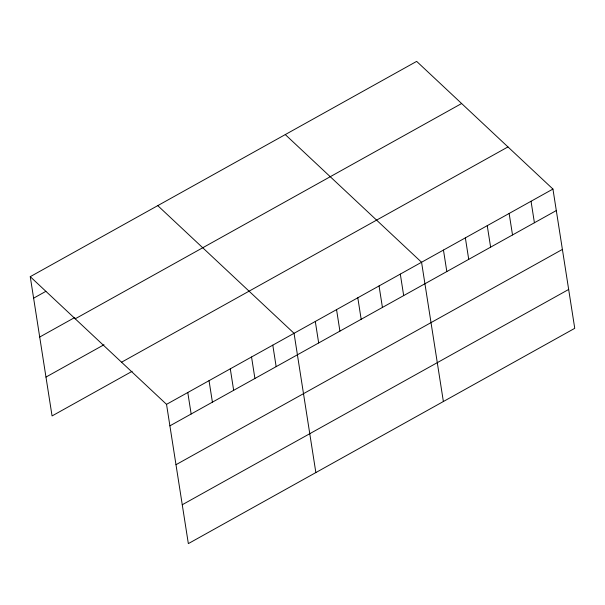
<?xml version="1.0" encoding="UTF-8"?>
<svg xmlns="http://www.w3.org/2000/svg" width="605" height="605" viewBox="0 0 605 605"><rect width="100%" height="100%" fill="white"/><g stroke="black" fill="none" stroke-linecap="round" stroke-linejoin="round"><path stroke-width="0.91" d="M30.25 276.674L416.656 61.385L552.94 189.062L574.75 328.326L188.344 543.615L166.534 404.352L30.25 276.674L52.06 415.938L132.162 371.311M33.615 298.174L45.874 291.338M39.703 337.038L74.854 317.451M75.224 318.805L461.63 103.515M45.972 377.074L104.007 344.744M121.56 362.213L507.966 146.924M166.534 404.352L552.94 189.062M169.899 425.844L556.305 210.563M175.987 464.708L562.393 249.426M182.256 504.752L568.662 289.462M285.28 134.582L421.564 262.26L443.374 401.523M157.761 205.624L294.045 333.302L315.855 472.573M531.046 201.261L534.412 222.761M509.145 213.459L512.518 234.959M487.252 225.657L490.617 247.158M465.358 237.856L468.724 259.356M443.457 250.062L446.823 271.554M400.313 274.103L403.679 295.595M379.055 285.938L382.428 307.438M357.805 297.781L361.17 319.281M336.554 309.624L339.919 331.124M315.303 321.459L318.669 342.959M272.795 345.145L276.16 366.645M251.544 356.988L254.909 378.48M230.293 368.823L233.659 390.323M209.043 380.666L212.408 402.166M187.784 392.509L191.157 414.009"/></g></svg>
